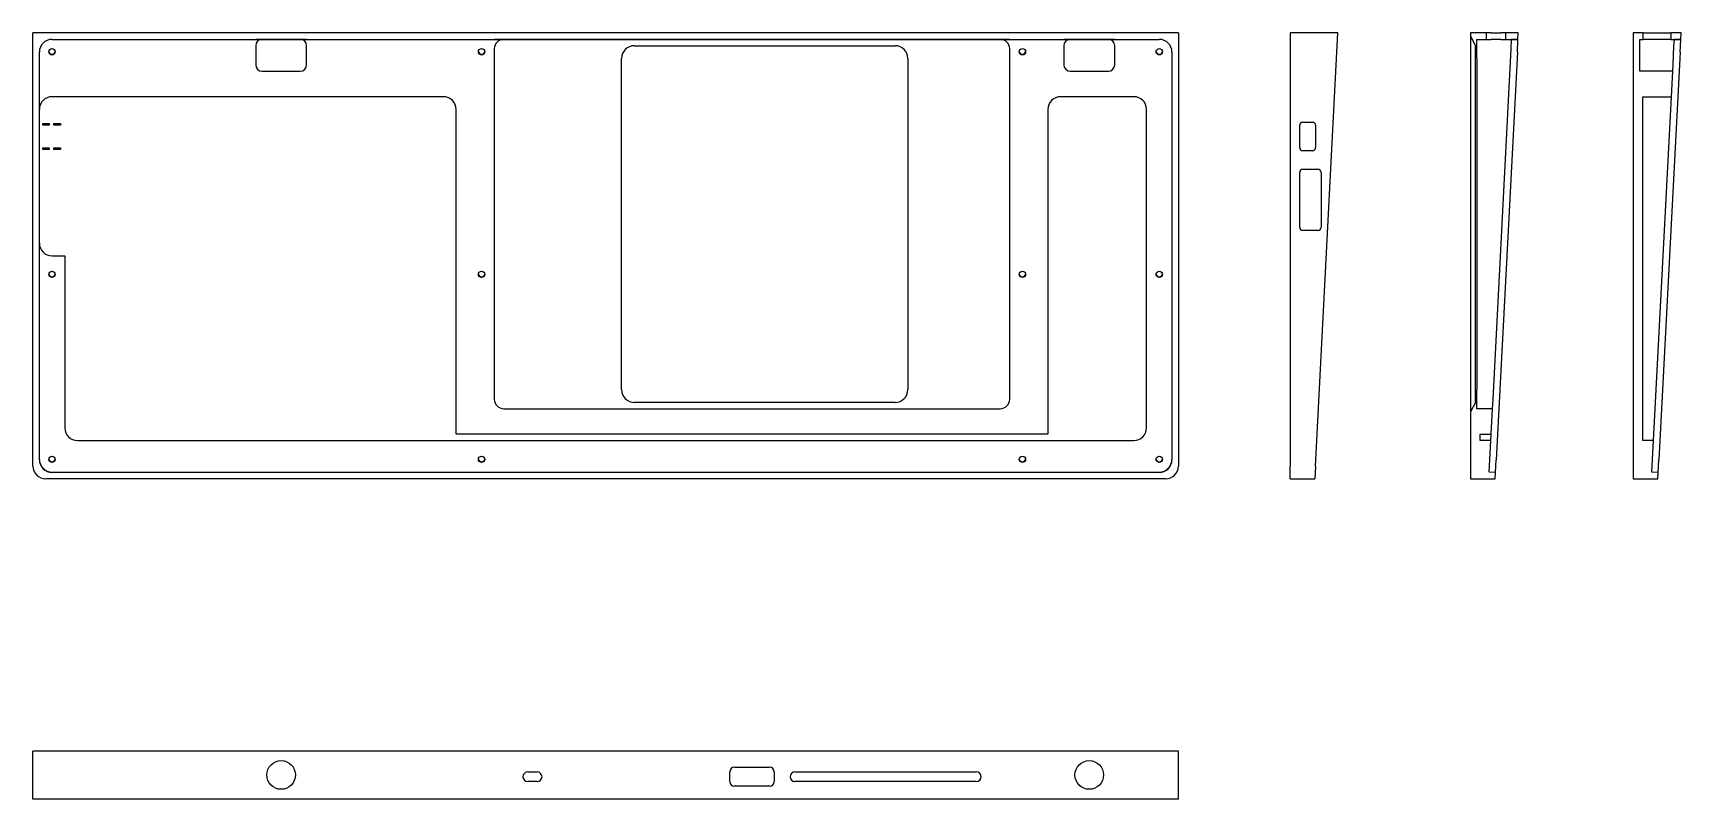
# Model space of a CAD drawing. Extents: x 38 to 556, y 114 to 354.
import ezdxf

# ---------------------------------------------------------------- set-up
doc = ezdxf.new("R2010")
doc.units = 0
doc.header["$LTSCALE"] = 0.4
doc.layers.add('可见边', color=7, linetype='CONTINUOUS')

msp = doc.modelspace()

# ---------------------------------------------------------------- linework, layer by layer
at = {"layer": '可见边', "color": 7, "linetype": 'CONTINUOUS'}
for p, q in [((38.29, 218.2), (38.29, 354.2)), ((398.29, 354.2), (38.29, 354.2)), ((398.29, 354.2), (398.29, 218.2)), ((448.43, 354.2), (433.43, 354.2)), ((433.43, 354.2), (433.43, 218.2)), ((441.39, 218.2), (448.43, 354.2)), ((490.15, 354.2), (490.15, 353.2)), ((495.15, 354.2), (490.15, 354.2)), ((490.15, 353.2), (490.15, 346.2)), ((490.15, 353.2), (491.65, 350.2)), ((496.65, 354.2), (495.15, 354.2)), ((495.15, 352.2), (495.15, 354.2)), ((496.65, 354.2), (499.65, 354.2)), ((501.15, 354.2), (499.65, 354.2)), ((501.15, 354.2), (501.15, 352.2)), ((505.15, 354.2), (501.15, 354.2)), ((503.05, 352.31), (505.04, 352.2)), ((503.05, 352.3), (503.05, 352.31)), ((505.04, 352.2), (503.05, 352.3)), ((505.04, 352.2), (505.15, 354.2)), ((541.29, 354.2), (541.29, 214.2)), ((544.38, 354.2), (541.29, 354.2)), ((544.38, 354.2), (553.1, 354.2)), ((544.38, 352.2), (544.38, 354.2)), ((553.1, 354.2), (553.1, 352.2)), ((556.29, 354.2), (553.1, 354.2)), ((554.19, 352.31), (556.19, 352.2)), ((554.19, 352.3), (554.19, 352.31)), ((556.19, 352.2), (554.19, 352.3)), ((556.19, 352.2), (556.29, 354.2)), ((40.29, 220.19), (40.29, 348.21)), ((44.29, 352.2), (392.29, 352.2)), ((124.29, 352.2), (108.29, 352.2)), ((108.29, 352.2), (108.29, 352.2)), ((108.29, 350.2), (108.29, 344.2)), ((124.29, 352.2), (124.29, 352.2)), ((124.29, 344.2), (124.29, 350.2)), ((345.29, 352.2), (183.29, 352.2)), ((183.29, 352.2), (183.29, 352.2)), ((183.29, 349.2), (183.29, 239.2)), ((227.29, 350.2), (309.29, 350.2)), ((345.29, 352.2), (345.29, 352.2)), ((345.29, 239.2), (345.29, 349.2)), ((362.29, 352.2), (362.29, 352.2)), ((378.29, 352.2), (362.29, 352.2)), ((362.29, 350.2), (362.29, 344.2)), ((378.29, 352.2), (378.29, 352.2)), ((378.29, 344.2), (378.29, 350.2)), ((396.29, 348.21), (396.29, 220.19)), ((491.65, 346.2), (491.65, 350.2)), ((491.65, 350.2), (492.15, 350.2)), ((492.15, 352.2), (495.15, 352.2)), ((492.15, 350.2), (492.15, 352.2)), ((492.15, 346.2), (492.15, 350.2)), ((495.15, 352.2), (496.65, 352.2)), ((499.65, 352.2), (496.65, 352.2)), ((497.2, 239.2), (502.89, 349.2)), ((504.84, 348.21), (498.22, 220.19)), ((499.65, 352.2), (501.15, 352.2)), ((501.15, 352.2), (505.04, 352.2)), ((502.89, 349.2), (503.04, 352.2)), ((504.84, 348.21), (505.04, 352.2)), ((543.29, 352.2), (544.38, 352.2)), ((543.29, 342.2), (543.29, 352.2)), ((553.1, 352.2), (544.38, 352.2)), ((555.98, 348.21), (549.36, 220.19)), ((553.1, 352.2), (556.19, 352.2)), ((553.77, 344.2), (554.08, 350.2)), ((554.08, 350.2), (554.19, 352.2)), ((555.98, 348.21), (556.19, 352.2)), ((110.29, 342.2), (122.29, 342.2)), ((223.29, 242.2), (223.29, 346.2)), ((313.29, 346.2), (313.29, 242.2)), ((364.29, 342.2), (376.29, 342.2)), ((490.15, 346.2), (490.15, 242.2)), ((491.65, 242.2), (491.65, 346.2)), ((492.15, 346.2), (492.15, 242.2)), ((553.67, 342.2), (543.29, 342.2)), ((553.26, 334.2), (553.67, 342.2)), ((553.67, 342.2), (553.77, 344.2)), ((167.29, 334.2), (44.29, 334.2)), ((384.29, 334.2), (361.29, 334.2)), ((544.29, 334.2), (553.26, 334.2)), ((544.29, 226.2), (544.29, 334.2)), ((553.05, 330.2), (553.26, 334.2)), ((171.29, 228.2), (171.29, 330.2)), ((357.29, 330.2), (357.29, 228.2)), ((388.29, 230.2), (388.29, 330.2)), ((547.88, 230.2), (553.05, 330.2)), ((41.39, 325.78), (43.39, 325.78)), ((41.39, 325.28), (41.39, 325.78)), ((43.39, 325.28), (41.39, 325.28)), ((43.39, 325.78), (43.39, 325.28)), ((44.89, 325.28), (44.89, 325.78)), ((44.89, 325.78), (46.89, 325.78)), ((46.89, 325.28), (44.89, 325.28)), ((46.89, 325.78), (46.89, 325.28)), ((436.43, 318.2), (436.43, 325.2)), ((437.43, 326.2), (440.43, 326.2)), ((441.43, 325.2), (441.43, 318.2)), ((41.39, 317.63), (41.39, 318.13)), ((41.39, 318.13), (43.39, 318.13)), ((43.39, 317.63), (41.39, 317.63)), ((43.39, 318.13), (43.39, 317.63)), ((44.89, 317.63), (44.89, 318.13)), ((44.89, 318.13), (46.89, 318.13)), ((46.89, 317.63), (44.89, 317.63)), ((46.89, 318.13), (46.89, 317.63)), ((440.43, 317.2), (437.43, 317.2)), ((437.43, 311.4), (442.13, 311.4)), ((436.43, 293.2), (436.43, 310.4)), ((443.13, 310.4), (443.13, 293.2)), ((442.13, 292.2), (437.43, 292.2)), ((44.29, 284.2), (48.29, 284.2)), ((48.29, 284.2), (48.29, 230.2)), ((490.15, 242.2), (490.15, 235.2)), ((491.65, 238.2), (491.65, 242.2)), ((492.15, 238.2), (492.15, 242.2)), ((497.04, 236.2), (497.2, 239.2)), ((186.29, 236.2), (342.29, 236.2)), ((309.29, 238.2), (227.29, 238.2)), ((491.65, 238.2), (490.15, 235.2)), ((490.15, 235.2), (490.15, 214.2)), ((492.15, 238.2), (491.65, 238.2)), ((492.15, 236.2), (492.15, 238.2)), ((497.04, 236.2), (492.15, 236.2)), ((496.63, 228.2), (497.04, 236.2)), ((357.29, 228.2), (171.29, 228.2)), ((493.15, 228.2), (496.63, 228.2)), ((493.15, 226.2), (493.15, 228.2)), ((496.52, 226.2), (496.63, 228.2)), ((547.67, 226.2), (547.88, 230.2)), ((52.29, 226.2), (384.29, 226.2)), ((496.52, 226.2), (493.15, 226.2)), ((496.01, 216.3), (496.52, 226.2)), ((547.67, 226.2), (544.29, 226.2)), ((547.16, 216.3), (547.67, 226.2)), ((433.43, 214.2), (433.43, 218.2)), ((441.39, 218.2), (441.18, 214.2)), ((498.01, 216.2), (498.22, 220.19)), ((549.15, 216.2), (549.36, 220.19)), ((394.29, 214.2), (42.29, 214.2)), ((44.29, 216.3), (392.29, 216.3)), ((392.29, 216.2), (44.29, 216.2)), ((433.43, 214.2), (441.18, 214.2)), ((490.15, 214.2), (497.91, 214.2)), ((498.01, 216.2), (496.01, 216.3)), ((497.91, 214.2), (498.01, 216.2)), ((541.29, 214.2), (549.05, 214.2)), ((549.15, 216.2), (547.16, 216.3)), ((549.05, 214.2), (549.15, 216.2)), ((38.29, 113.62), (38.29, 128.62)), ((398.29, 128.62), (38.29, 128.62)), ((398.29, 113.62), (398.29, 128.62)), ((193.79, 122.12), (196.79, 122.12)), ((257.29, 119.12), (257.29, 122.12)), ((258.79, 123.62), (269.79, 123.62)), ((271.29, 122.12), (271.29, 119.12)), ((277.79, 122.12), (334.79, 122.12)), ((196.79, 119.12), (193.79, 119.12)), ((269.79, 117.62), (258.79, 117.62)), ((334.79, 119.12), (277.79, 119.12)), ((398.29, 113.62), (38.29, 113.62))]:
    msp.add_line(p, q, dxfattribs=at).dxf.unprotected_set("ltscale", 0)
for centre in [(116.29, 121.17), (370.29, 121.17)]:
    msp.add_circle(centre, 4.5, dxfattribs=at).dxf.unprotected_set("ltscale", 0)
for centre, radius, start, end in [((110.29, 350.2), 2, 90, 180), ((122.29, 350.2), 2, 0, 90), ((186.29, 349.2), 3, 90, 180), ((227.29, 346.2), 4, 90, 180), ((309.29, 346.2), 4, 0, 90), ((342.29, 349.2), 3, 0, 90), ((364.29, 350.2), 2, 90, 180), ((376.29, 350.2), 2, 0, 90), ((110.29, 344.2), 2, 180, 270), ((122.29, 344.2), 2, 270, 0), ((364.29, 344.2), 2, 180, 270), ((376.29, 344.2), 2, 270, 0), ((44.29, 330.2), 4, 90, 180), ((167.29, 330.2), 4, 0, 90), ((361.29, 330.2), 4, 90, 180), ((384.29, 330.2), 4, 0, 90), ((437.43, 325.2), 1, 90, 180), ((440.43, 325.2), 1, 0, 90), ((437.43, 318.2), 1, 180, 270), ((440.43, 318.2), 1, 270, 360), ((437.43, 310.4), 1, 90, 180), ((442.13, 310.4), 1, 0, 90), ((437.43, 293.2), 1, 180, 270), ((442.13, 293.2), 1, 270, 0), ((44.29, 288.2), 4, 180, 270), ((186.29, 239.2), 3, 180, 270), ((227.29, 242.2), 4, 180, 270), ((309.29, 242.2), 4, 270, 0), ((342.29, 239.2), 3, 270, 360), ((52.29, 230.2), 4, 180, 270), ((384.29, 230.2), 4, 270, 0), ((42.29, 218.2), 4, 180, 270), ((394.29, 218.2), 4, 270, 0), ((193.79, 120.62), 1.5, 90, 270), ((196.79, 120.62), 1.5, 270, 90), ((258.79, 122.12), 1.5, 90, 180), ((269.79, 122.12), 1.5, 0, 90), ((277.79, 120.62), 1.5, 90, 270), ((334.79, 120.62), 1.5, 270, 90), ((258.79, 119.12), 1.5, 180, 270), ((269.79, 119.12), 1.5, 270, 360)]:
    msp.add_arc(centre, radius, start, end, dxfattribs=at).dxf.unprotected_set("ltscale", 0)
for centre, major_axis, start_param, end_param in [((44.29, 348.21), (-4, 0), 4.712389, 6.283185), ((44.29, 348.52), (-1, 0), 0.103634, 3.037959), ((179.29, 348.52), (-1, 0), 0.103634, 3.037959), ((349.29, 348.52), (-1, 0), 0.103634, 3.037959), ((392.29, 348.52), (-1, 0), 0.103634, 3.037959), ((392.29, 348.21), (4, 0), 0, 1.570796), ((44.29, 278.61), (-1, 0), 0.103634, 3.037959), ((179.29, 278.61), (-1, 0), 0.103634, 3.037959), ((349.29, 278.61), (-1, 0), 0.103634, 3.037959), ((392.29, 278.61), (-1, 0), 0.103634, 3.037959), ((44.29, 220.3), (-4, 0), 0, 1.570796), ((44.29, 220.19), (-4, 0), 0, 1.570796), ((44.29, 220.5), (-1, 0), 0.103634, 3.037959), ((179.29, 220.5), (-1, 0), 0.103634, 3.037959), ((349.29, 220.5), (-1, 0), 0.103634, 3.037959), ((392.29, 220.5), (-1, 0), 0.103634, 3.037959), ((392.29, 220.3), (4, 0), 4.712389, 6.283185), ((392.29, 220.19), (4, 0), 4.712389, 6.283185)]:
    msp.add_ellipse(centre, major_axis=major_axis, ratio=0.998665, start_param=start_param, end_param=end_param, dxfattribs=at).dxf.unprotected_set("ltscale", 0)
for centre in [(44.29, 348.31), (179.29, 348.31), (349.29, 348.31), (392.29, 348.31), (44.29, 278.41), (179.29, 278.41), (349.29, 278.41), (392.29, 278.41), (44.29, 220.3), (179.29, 220.3), (349.29, 220.3), (392.29, 220.3)]:
    msp.add_ellipse(centre, major_axis=(-1, 0), ratio=0.998665, dxfattribs=at).dxf.unprotected_set("ltscale", 0)

doc.saveas('drawing.dxf')
